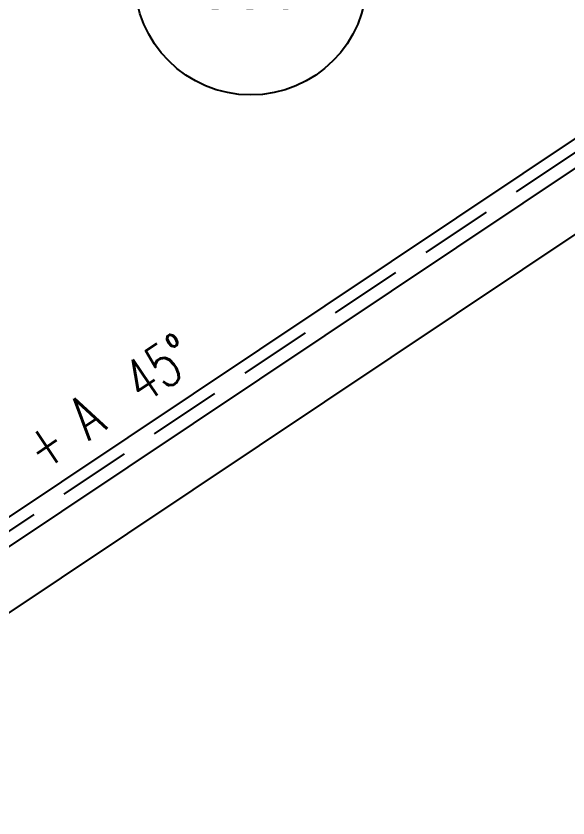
# Model space of a CAD drawing. Extents: x 512650 to 528870, y -6972 to 4508.
# Drawn here: x 514988 to 515749, y -4369 to -3264 of the extents above; entities that cross this region are included whole.
import ezdxf
from ezdxf.enums import TextEntityAlignment as Align

# ---------------------------------------------------------------- set-up
doc = ezdxf.new("R2010")
doc.units = 0
doc.header["$LTSCALE"] = 200
doc.header["$MEASUREMENT"] = 0
doc.linetypes.add('DASHED', pattern=[0.75, 0.5, -0.25])
doc.layers.get('0').update_dxf_attribs({"linetype": 'CONTINUOUS'})
for name, color, linetype in [('ASSI', 3, 'CONTINUOUS'), ('BOLLINI_1', 7, 'CONTINUOUS'), ('LINEA_ANG', 2, 'CONTINUOUS'), ('LS', 7, 'CONTINUOUS'), ('TRAT-Y', 7, 'DASHED')]:
    doc.layers.add(name, color=color, linetype=linetype)
doc.styles.add('QUOTE', font='ROMANS8.SHX', dxfattribs={"width": 0.7})
doc.styles.add('RQL', font='ROMANS8.SHX', dxfattribs={"width": 0.7})
doc.styles.add('RS', font='ROMANS8.shx', dxfattribs={"width": 0.7})
doc.styles.get("Standard").update_dxf_attribs({"font": 'ROMANS8.SHX', "width": 0.7})
doc.dimstyles.new('TRATTO', dxfattribs={"dimscale": 0, "dimtxt": 60, "dimasz": 40, "dimexe": 0, "dimexo": 0, "dimgap": 5, "dimtad": 1, "dimrnd": 0.5, "dimdsep": 46, "dimtxsty": 'RS', "dimblk1": 'OBLIQUE', "dimblk2": 'OBLIQUE', "dimsah": 1, "dimcen": 0.09, "dimclrd": 2, "dimclre": 2, "dimclrt": 7, "dimadec": 0, "dimazin": 0, "dimtfac": 1, "dimtix": 1, "dimtmove": 2, "dimatfit": 3, "dimfxl": 1, "dimtolj": 1, "dimtzin": 0, "dimarcsym": 0})

# ---------------------------------------------------------------- blocks, each defined once
blk = doc.blocks.new('ASSE98')
blk.add_line((0, 0), (1, 0))
at = {"color": 7, "flags": 1}
for tag, p in [('LAV1', (3.07431, 6.82847)), ('LAV2', (3.07431, 6.49513)), ('LAV3', (3.07431, 6.1618)), ('LAV4', (3.07431, 5.82847)), ('LAV5', (3.07431, 5.49513)), ('LAV6', (3.07431, 5.1618)), ('LAV7', (3.07431, 4.82847)), ('LAV8', (3.07431, 4.49513)), ('LAV9', (3.07431, 4.1618)), ('LAV10', (3.07431, 3.82847))]:
    blk.add_attdef(tag, p, '', height=0.2, dxfattribs=at)
at = {"color": 7, "style": 'QUOTE', "width": 0.5, "flags": 1}
for tag, p in [('TI', (1.38308, 6.82731)), ('DI_S', (1.38308, 6.42178)), ('D_S', (1.38308, 6.02092)), ('E_S', (1.38308, 5.68065)), ('NFORI', (1.36454, 5.29792)), ('ALAR', (1.36349, 4.93246)), ('FAM', (1.3775, 4.54645)), ('ALA', (1.38308, 4.19257)), ('DISP2', (1.38308, 3.84971)), ('DISP1', (1.38308, 3.50686)), ('PINZAF', (1.38308, 3.164)), ('PINZAI', (1.38308, 2.82114)), ('TRP', (1.38308, 2.47829)), ('NP', (1.38308, 2.13543)), ('SV', (1.38308, 1.79257)), ('PESO', (1.38308, 1.44971)), ('QUA', (1.38308, 1.10686)), ('LUN', (1.38308, 0.764)), ('PROF', (1.38308, 0.42114)), ('POS', (1.38308, 0.07829))]:
    blk.add_attdef(tag, p, '', height=0.2, dxfattribs=at)
blk = doc.blocks.new('_OBLIQUE')
at = {"color": 0, "linetype": 'ByBlock'}
blk.add_line((-0.5, -0.5), (0.5, 0.5), dxfattribs=at)
blk = doc.blocks.new('*D19')
at = {"layer": 'LS', "color": 2, "lineweight": -2, "transparency": 16777216}
for p, q in [((515320.8, -150.4), (513296.8, -150.4)), ((513296.8, -150.4), (513296.8, -4328.8)), ((514515, -4328.8), (513296.8, -4328.8))]:
    blk.add_line(p, q, dxfattribs=at)
at = {"layer": 'LS', "color": 2, "lineweight": -2, "transparency": 16777216, "xscale": 40, "yscale": 40, "zscale": 40}
for p, rotation in [((513296.8, -150.4), 90), ((513296.8, -4328.8), 270)]:
    blk.add_blockref('_OBLIQUE', p, dxfattribs=dict(at, rotation=rotation))
at = {"layer": 'LS', "color": 7, "transparency": 16777216, "insert": (513261.8, -2239.6), "char_height": 60, "attachment_point": 5, "rotation": 90, "style": 'RS'}
blk.add_mtext('\\A1;4100', dxfattribs=at)
blk = doc.blocks.new('xxx')
blk.add_circle((0, 0), 8)
at = {"color": 3, "style": 'RQL', "width": 0.7}
blk.add_attdef('POS', text='', height=4, dxfattribs=at).set_placement((0, 0), align=Align.MIDDLE)
at = {"color": 3, "style": 'RQL', "width": 0.7, "flags": 1}
blk.add_attdef('POS1', (-0.394, -5.419), '', height=2, dxfattribs=at)
at = {"style": 'RQL', "width": 0.7, "flags": 1}
blk.add_attdef('TIPO', (-0.394, -8.657), '', height=2, dxfattribs=at)

msp = doc.modelspace()

# ---------------------------------------------------------------- linework, layer by layer
at = {"layer": 'LINEA_ANG'}
for p, q in [((520739.94, -102.649), (514488.138, -4281.808)), ((514516.847, -4394.931), (520750.359, -227.998))]:
    msp.add_line(p, q, dxfattribs=at)
at = {"layer": 'TRAT-Y'}
msp.add_line((520748.832, -115.95), (514497.03, -4295.11), dxfattribs=at)

# ---------------------------------------------------------------- block references
at = {"layer": 'ASSI'}
ref = msp.add_blockref('ASSE98', (520758.836, -130.915), dxfattribs=dict(at, xscale=7559.000000000001, zscale=7559.000000000001, rotation=213.7616493182259))
ref.add_attrib('LAV2', '+ A  45%%d', (515025.371, -3891.864), dxfattribs={"layer": '0', "color": 254, "height": 60, "rotation": 33.761649, "width": 0.7})
at = {"layer": 'ASSI', "xscale": 923, "rotation": 146.5945159512439}
msp.add_blockref('ASSE98', (515256.086, -4817.558), dxfattribs=at)
at = {"layer": 'BOLLINI_1', "xscale": 19.9980000000023, "yscale": 19.9980000000023, "zscale": 19.9980000000023}
msp.add_blockref('xxx', (515311.719, -3212.328), dxfattribs=at).add_auto_attribs({'POS': '330'})

# ---------------------------------------------------------------- dimensions: what is measured, and where the dimension line sits
at = {"layer": 'LS'}
dim = msp.add_linear_dim(base=(513296.839, -4328.803), p1=(515320.812, -150.366), p2=(514515.005, -4328.803), angle=90, dimstyle='TRATTO', override={"dimscale": 1, "dimlfac": 0.981228}, dxfattribs=at)
dim.commit()
dim.dimension.update_dxf_attribs({"geometry": '*D19', "text_midpoint": (513261.839, -2239.584)})

doc.saveas('drawing.dxf')
